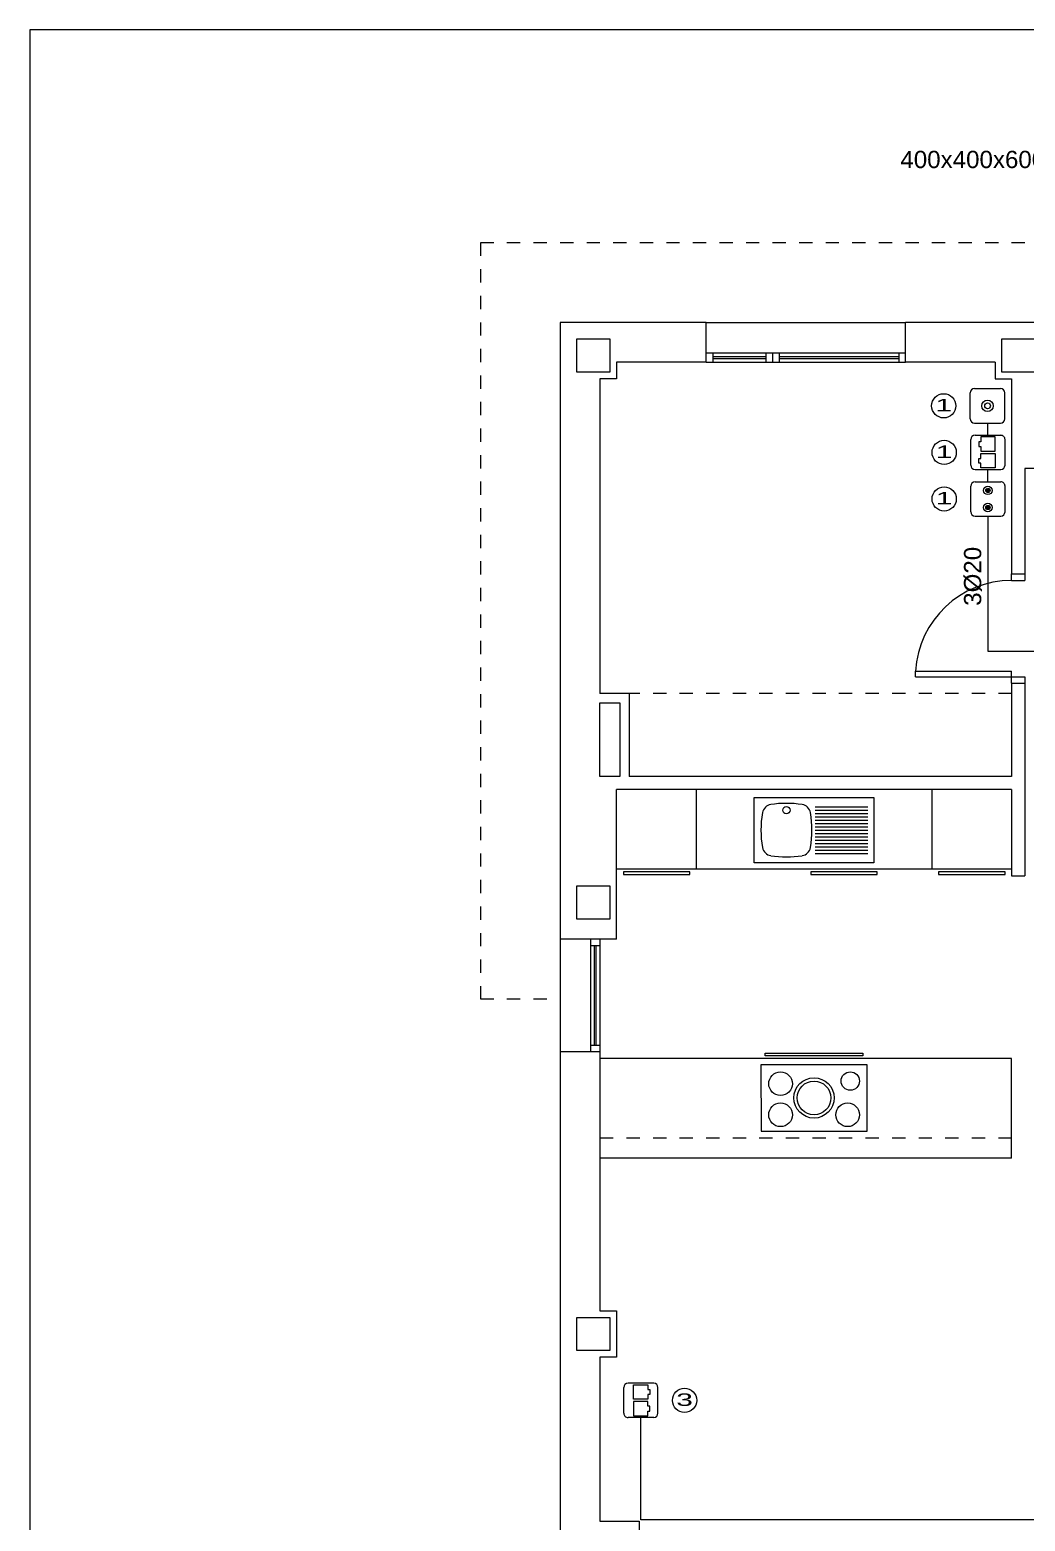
# Model space of a CAD drawing. Header units: millimetres. Extents: x 441156 to 441876, y 4514765 to 4515211.
# Drawn here: x 441501.57 to 441509.07, y 4515144.11 to 4515155.35 of the extents above; entities that cross this region are included whole.
import ezdxf
from ezdxf.enums import TextEntityAlignment as Align

# ---------------------------------------------------------------- set-up
doc = ezdxf.new("R2010")
doc.units = ezdxf.units.MM
doc.linetypes.add('RAYITAS', pattern=[0.375, 0.25, -0.125])
doc.layers.add('01_cartela', color=6, linetype='Continuous', plot=False)
for name, color, linetype in [('01_mono BAJA', 2, 'Continuous'), ('01_proyección', 4, 'RAYITAS'), ('01_solar térmico', 3, 'Continuous'), ('01_textos', 7, 'Continuous'), ('VENTILACIÓN NOTAS', 7, 'Continuous')]:
    doc.layers.add(name, color=color, linetype=linetype)
doc.styles.add('NIEVES2', font='sanss___.ttf')

# ---------------------------------------------------------------- blocks, each defined once
blk = doc.blocks.new('A$C6A825EFA')
at = {"layer": '01_mono BAJA', "color": 254}
for p, q in [((1.1, 12.5, 0), (0, 12.5, 0)), ((0, 12.5, 0), (0, 7.855, 0)), ((1.1, 12.2, 0), (1.1, 12.5, 0)), ((1.1, 12.5, 0), (2.6, 12.5, 0)), ((3.7, 12.5, 0), (2.6, 12.5, 0)), ((2.6, 12.2, 0), (2.6, 12.5, 0)), ((1.1, 12.27, 0), (2.6, 12.27, 0)), ((1.15, 12.27, 0), (1.15, 12.2, 0)), ((1.55, 12.27, 0), (1.55, 12.2, 0)), ((1.6, 12.27, 0), (1.6, 12.2, 0)), ((1.65, 12.27, 0), (1.65, 12.2, 0)), ((2.55, 12.27, 0), (2.55, 12.2, 0)), ((1.1, 12.2, 0), (0.425, 12.2, 0)), ((0.425, 12.2), (0.425, 12.075)), ((1.1, 12.2, 0), (2.6, 12.2, 0)), ((1.15, 12.242, 0), (1.55, 12.242, 0)), ((1.15, 12.228, 0), (1.55, 12.228, 0)), ((1.65, 12.242, 0), (2.55, 12.242, 0)), ((1.65, 12.228, 0), (2.55, 12.228, 0)), ((3.275, 12.2, 0), (2.6, 12.2, 0)), ((3.275, 12.2), (3.275, 12.075)), ((0.3, 12.075, 0), (0.3, 9.705, 0)), ((0.425, 12.075), (0.3, 12.075)), ((3.275, 12.075), (3.4, 12.075)), ((3.4, 12.075, 0), (3.4, 10.606, 0)), ((3.7, 11.4, 0), (3.5, 11.4, 0)), ((3.5, 11.4, 0), (3.5, 10.606, 0)), ((3.4, 10.606, 0), (3.5, 10.606, 0)), ((3.4, 10.556, 0), (3.4, 10.606, 0)), ((3.5, 10.606, 0), (3.5, 10.556, 0)), ((3.4, 10.556, 0), (3.5, 10.556, 0)), ((2.676, 9.831, 0), (2.676, 9.872, 0)), ((2.676, 9.872, 0), (3.4, 9.872, 0)), ((2.676, 9.831, 0), (3.5, 9.831, 0)), ((3.4, 9.781, 0), (3.4, 9.872, 0)), ((3.4, 9.781, 0), (3.4, 9.08, 0)), ((3.4, 9.781, 0), (3.5, 9.781, 0)), ((3.5, 9.831, 0), (3.5, 9.781, 0)), ((3.5, 9.781, 0), (3.5, 8.33, 0)), ((0.52, 9.705, 0), (0.3, 9.705, 0)), ((0.52, 9.705, 0), (0.52, 9.08, 0)), ((3.4, 9.08, 0), (0.52, 9.08, 0)), ((3.4, 8.98, 0), (0.425, 8.98, 0)), ((0.425, 7.855, 0), (0.425, 8.98, 0)), ((1.025, 8.98, 0), (1.025, 8.38, 0)), ((1.462, 8.43, 0), (1.462, 8.92, 0)), ((1.462, 8.92, 0), (2.362, 8.92, 0)), ((2.362, 8.92, 0), (2.362, 8.43, 0)), ((2.8, 8.98, 0), (2.8, 8.38, 0)), ((3.4, 8.98, 0), (3.4, 8.33, 0)), ((1.921, 8.85, 0), (2.317, 8.85, 0)), ((1.921, 8.825, 0), (2.317, 8.825, 0)), ((1.921, 8.8, 0), (2.317, 8.8, 0)), ((1.921, 8.775, 0), (2.317, 8.775, 0)), ((1.921, 8.75, 0), (2.317, 8.75, 0)), ((1.921, 8.725, 0), (2.317, 8.725, 0)), ((1.921, 8.7, 0), (2.317, 8.7, 0)), ((1.921, 8.675, 0), (2.317, 8.675, 0)), ((1.921, 8.65, 0), (2.317, 8.65, 0)), ((1.921, 8.625, 0), (2.317, 8.625, 0)), ((1.921, 8.6, 0), (2.317, 8.6, 0)), ((1.921, 8.575, 0), (2.317, 8.575, 0)), ((1.921, 8.55, 0), (2.317, 8.55, 0)), ((2.362, 8.43, 0), (1.462, 8.43, 0)), ((1.921, 8.525, 0), (2.317, 8.525, 0)), ((1.921, 8.5, 0), (2.317, 8.5, 0)), ((3.4, 8.38, 0), (0.425, 8.38, 0)), ((3.4, 8.33, 0), (3.5, 8.33, 0)), ((0.425, 7.855, 0), (0, 7.855, 0)), ((0, 7.855, 0), (0, 7.005, 0)), ((0.23, 7.855, 0), (0.23, 7.005, 0)), ((0.23, 7.805, 0), (0.3, 7.805, 0)), ((0.258, 7.055, 0), (0.258, 7.805, 0)), ((0.272, 7.055, 0), (0.272, 7.805, 0)), ((0.3, 7.855, 0), (0.3, 7.005, 0)), ((0.3, 7.005, 0), (0, 7.005, 0)), ((0, 7.005, 0), (0, 3, 0)), ((0.23, 7.055, 0), (0.3, 7.055, 0)), ((0.3, 7.005, 0), (0.3, 5.055, 0)), ((3.4, 6.955, 0), (0.3, 6.955, 0)), ((3.4, 6.205, 0), (3.4, 6.955, 0)), ((3.4, 6.205, 0), (0.3, 6.205, 0)), ((0.3, 4.705, 0), (0.3, 3.47, 0)), ((0.3, 3.47, 0), (0.595, 3.47, 0)), ((0.595, 3.47, 0), (0.595, 3.3, 0))]:
    blk.add_line(p, q, dxfattribs=at)
for points in [[(0.375, 12.125), (0.125, 12.125), (0.125, 12.375), (0.375, 12.375), (0.375, 12.125)], [(3.575, 12.125), (3.325, 12.125), (3.325, 12.375), (3.575, 12.375), (3.575, 12.125)], [(0.375, 8.005), (0.125, 8.005), (0.125, 8.255), (0.375, 8.255), (0.375, 8.005)], [(0.375, 4.755), (0.125, 4.755), (0.125, 5.005), (0.375, 5.005), (0.375, 4.755)]]:
    blk.add_lwpolyline(points, close=True, dxfattribs=at)
at = {"layer": '01_mono BAJA', "color": 254, "elevation": 0}
for points in [[(0.3, 9.635), (0.45, 9.635), (0.45, 9.08), (0.3, 9.08)], [(0.478, 8.36), (0.478, 8.34), (0.978, 8.34), (0.978, 8.36)], [(1.887, 8.36), (1.887, 8.34), (2.387, 8.34), (2.387, 8.36)], [(2.85, 8.36), (2.85, 8.34), (3.35, 8.34), (3.35, 8.36)], [(2.28, 6.975), (1.545, 6.975), (1.545, 6.995), (2.28, 6.995)], [(1.513, 6.408), (2.313, 6.408), (2.312, 6.908), (1.512, 6.908)]]:
    blk.add_lwpolyline(points, close=True, dxfattribs=at)
blk.add_lwpolyline([(0.3, 5.055), (0.425, 5.055), (0.425, 4.705), (0.3, 4.705)], dxfattribs=at)
at = {"layer": '01_mono BAJA', "color": 254}
for centre, radius in [((1.704, 8.825, 0), 0.0275), ((1.66, 6.765, 0), 0.089), ((2.185, 6.785, 0), 0.0693), ((1.912, 6.658, 0), 0.152), ((1.912, 6.658, 0), 0.127), ((1.66, 6.531, 0), 0.089), ((2.165, 6.531, 0), 0.089)]:
    blk.add_circle(centre, radius, dxfattribs=at)
for centre, radius, start, end in [((3.4, 9.831, 0), 0.725, 90, 176.7242), ((1.704, 8.127, 0), 0.75, 80.9213, 99.0787), ((2.262, 8.675, 0), 0.75, 169.8852, 190.1148), ((1.598, 8.794, 0), 0.075, 99.0787, 169.8852), ((1.811, 8.794, 0), 0.075, 10.1148, 80.9213), ((1.146, 8.675, 0), 0.75, 349.8852, 10.1148), ((1.598, 8.557, 0), 0.075, 190.1148, 260.9213), ((1.811, 8.557, 0), 0.075, 279.0787, 349.8852), ((1.704, 9.223, 0), 0.75, 260.9213, 279.0787)]:
    blk.add_arc(centre, radius, start, end, dxfattribs=at)
at = {"layer": '01_proyección', "color": 120, "ltscale": 0.25}
for p, q in [((3.4, 9.705, 0), (0.52, 9.705, 0)), ((3.4, 6.355, 0), (0.3, 6.355, 0))]:
    blk.add_line(p, q, dxfattribs=at)
at = {"layer": '01_proyección', "color": 120, "ltscale": 0.25, "elevation": 0}
blk.add_lwpolyline([(15.7, 7.405), (16.3, 7.405), (16.3, 13.1), (-0.6, 13.1), (-0.6, 7.405), (0, 7.405)], dxfattribs=at)

msp = doc.modelspace()

# ---------------------------------------------------------------- hatches: boundary and pattern name
at = {"layer": '01_solar térmico'}
h = msp.add_hatch(color=202, dxfattribs=at)
edge = h.paths.add_edge_path()
edge.add_arc((441508.78735012, 4515151.87858142), 0.01612299, 0, 360)
h = msp.add_hatch(color=202, dxfattribs=at)
edge = h.paths.add_edge_path()
edge.add_arc((441508.78735012, 4515151.74959749), 0.01612299, 0, 360)

# ---------------------------------------------------------------- linework, layer by layer
at = {"layer": '01_cartela', "color": 3}
msp.add_lwpolyline([(441501.57328119, 4515155.34750872), (441501.57328119, 4515133.8124847), (441532.21126925, 4515133.8124847), (441532.21126925, 4515155.34750872)], close=True, dxfattribs=at)
at = {"layer": '01_solar térmico', "color": 202}
for p, q in [((441508.65500476, 4515152.41804277, 0.49999947), (441508.65500476, 4515152.61304277, 0.49999947)), ((441508.68750476, 4515152.64554277, 0.49999947), (441508.88250476, 4515152.64554277, 0.49999947)), ((441508.91500476, 4515152.41804277, 0.49999947), (441508.91500476, 4515152.61304277, 0.49999947)), ((441508.68750476, 4515152.38554277, 0.49999947), (441508.88250476, 4515152.38554277, 0.49999947)), ((441508.78500476, 4515152.38554277, 0.49999947), (441508.78500476, 4515152.29329201, -0.00000053)), ((441508.65836619, 4515152.06757013, -0.00000053), (441508.65836619, 4515152.26104603, -0.00000053)), ((441508.69061218, 4515152.29329201, -0.00000053), (441508.88408807, 4515152.29329201, -0.00000053)), ((441508.91633405, 4515152.06757013, -0.00000053), (441508.91633406, 4515152.26104602, -0.00000053)), ((441508.69061217, 4515152.03532415, -0.00000053), (441508.88408807, 4515152.03532415, -0.00000053)), ((441508.69061217, 4515151.94307339, -0.00000053), (441508.88408807, 4515151.94307339, -0.00000053)), ((441508.65836619, 4515151.71735151, -0.00000053), (441508.65836619, 4515151.91082741, -0.00000053)), ((441508.91633405, 4515151.71735151, -0.00000053), (441508.91633405, 4515151.9108274, -0.00000053)), ((441508.69061217, 4515151.68510553, -0.00000053), (441508.88408806, 4515151.68510552, -0.00000053)), ((441508.78735011, 4515151.68510553, -0.00000053), (441508.78735011, 4515150.66637344, -0.00000053)), ((441508.78735012, 4515150.66637344, -0.00000053), (441509.88733406, 4515150.66637344, -0.00000053)), ((441506.04532898, 4515144.92737055, -0.00000053), (441506.04532898, 4515145.12084645, -0.00000053)), ((441506.27105086, 4515145.15309244, -0.00000053), (441506.07757496, 4515145.15309243, -0.00000053)), ((441506.30329684, 4515144.92737056, -0.00000053), (441506.30329684, 4515145.12084645, -0.00000053)), ((441506.27105086, 4515144.89512458, -0.00000053), (441506.07757497, 4515144.89512457, -0.00000053))]:
    msp.add_line(p, q, dxfattribs=at)
at = {"layer": '01_solar térmico', "color": 202, "elevation": -0.00000053}
for points in [[(441508.734047, 4515152.1728272), (441508.84220389, 4515152.17282719), (441508.84220389, 4515152.28098409), (441508.734047, 4515152.28098409), (441508.734047, 4515152.24493179), (441508.72052739, 4515152.24493179), (441508.72052739, 4515152.20887949), (441508.734047, 4515152.20887949)], [(441508.734047, 4515152.15578896), (441508.84220389, 4515152.15578896), (441508.84220389, 4515152.04763207), (441508.73404699, 4515152.04763207), (441508.73404699, 4515152.08368437), (441508.72052738, 4515152.08368437), (441508.72052738, 4515152.11973666), (441508.734047, 4515152.11973666)], [(441506.22761604, 4515145.03262762), (441506.11945914, 4515145.03262762), (441506.11945914, 4515145.14078452), (441506.22761604, 4515145.14078452), (441506.22761604, 4515145.10473222), (441506.24113565, 4515145.10473222), (441506.24113565, 4515145.06867992), (441506.22761604, 4515145.06867992)], [(441506.22761604, 4515145.01558939), (441506.11945914, 4515145.01558939), (441506.11945915, 4515144.90743249), (441506.22761604, 4515144.90743249), (441506.22761604, 4515144.94348479), (441506.24113565, 4515144.94348479), (441506.24113565, 4515144.97953709), (441506.22761604, 4515144.97953709)]]:
    msp.add_lwpolyline(points, close=True, dxfattribs=at)
for points in [[(441508.78735012, 4515151.94307339), (441508.78735012, 4515152.03532415)], [(441513.11235013, 4515146.82637501), (441512.58177885, 4515146.82637501), (441512.58177885, 4515144.12317573), (441506.17431291, 4515144.12317573), (441506.17431291, 4515144.89512457)]]:
    msp.add_lwpolyline(points, dxfattribs=at)
at = {"layer": '01_solar térmico', "color": 202}
for centre, radius in [((441508.78500476, 4515152.51554277, 0.49999947), 0.04333333), ((441508.78500476, 4515152.51554277, 0.49999947), 0.02166667), ((441508.78735012, 4515151.87858142, -0.00000053), 0.03224598), ((441508.78735012, 4515151.87858142, -0.00000053), 0.01612299), ((441508.78735012, 4515151.74959749, -0.00000053), 0.03224598), ((441508.78735012, 4515151.74959749, -0.00000053), 0.01612299)]:
    msp.add_circle(centre, radius, dxfattribs=at)
for centre, radius, start, end in [((441508.68750476, 4515152.61304277, 0.49999947), 0.0325, 90, 180), ((441508.88250476, 4515152.61304277, 0.49999947), 0.0325, 0, 90), ((441508.68750476, 4515152.41804277, 0.49999947), 0.0325, 180, 270), ((441508.88250476, 4515152.41804277, 0.49999947), 0.0325, 270, 0), ((441508.69061218, 4515152.26104603, -0.00000053), 0.03224598, 89.999998933, 179.999998933), ((441508.88408807, 4515152.26104602, -0.00000053), 0.03224598, 359.999998933, 89.999998933), ((441508.69061217, 4515152.06757013, -0.00000053), 0.03224598, 179.999998933, 269.999998933), ((441508.88408807, 4515152.06757013, -0.00000053), 0.03224598, 269.999998933, 359.999998933), ((441508.69061217, 4515151.91082741, -0.00000053), 0.03224598, 89.999998933, 179.999998933), ((441508.88408807, 4515151.9108274, -0.00000053), 0.03224598, 359.999998933, 89.999998933), ((441508.69061217, 4515151.71735151, -0.00000053), 0.03224598, 179.999998933, 269.999998933), ((441508.88408806, 4515151.71735151, -0.00000053), 0.03224598, 269.999998933, 359.999998933), ((441506.07757496, 4515145.12084645, -0.00000053), 0.03224598, 90.000001067, 180.000001067), ((441506.27105086, 4515145.12084645, -0.00000053), 0.03224598, 0.000001067, 90.000001067), ((441506.07757497, 4515144.92737055, -0.00000053), 0.03224598, 180.000001067, 270.000001067), ((441506.27105086, 4515144.92737056, -0.00000053), 0.03224598, 270.000001067, 0.000001067)]:
    msp.add_arc(centre, radius, start, end, dxfattribs=at)
at = {"layer": 'VENTILACIÓN NOTAS', "color": 5}
for centre in [(441508.45500476, 4515152.51554277, 0.49999947), (441508.45836619, 4515152.16430808, -0.00000053), (441508.45836619, 4515151.81408946, -0.00000053), (441506.50329684, 4515145.02410851, -0.00000053)]:
    msp.add_circle(centre, 0.09128687, dxfattribs=at)

# ---------------------------------------------------------------- block references
at = {"layer": '01_mono BAJA'}
msp.add_blockref('A$C6A825EFA', (441505.56633432, 4515140.64417545), dxfattribs=at)

# ---------------------------------------------------------------- texts
at = {"layer": '01_textos', "style": 'NIEVES2'}
for s, rotation, p in [('400x400x600 mm', 0.000000107, (441508.12854157, 4515154.30604567, -0.00000053)), ('3%%C20', 89.999999893, (441508.73735011, 4515151.00900517, -0.00000053))]:
    msp.add_text(s, height=0.13, rotation=rotation, dxfattribs=at).set_placement(p)
at = {"layer": 'VENTILACIÓN NOTAS', "color": 5, "style": 'NIEVES2', "width": 1.751796}
for s, p, p2 in [('1', (441508.39216288, 4515152.47395508, 0.49999947), (441508.51784453, 4515152.47395508, 0.49999947)), ('1', (441508.39552431, 4515152.12272039, -0.00000053), (441508.52120596, 4515152.12272039, -0.00000053)), ('1', (441508.39552431, 4515151.77250177, -0.00000053), (441508.52120595, 4515151.77250177, -0.00000053)), ('3', (441506.44045496, 4515144.98252081, -0.00000053), (441506.56613661, 4515144.98252082, -0.00000053))]:
    msp.add_text(s, height=0.0940678, rotation=0.000000849, dxfattribs=at).set_placement(p, p2, align=Align.FIT)

doc.saveas('drawing.dxf')
